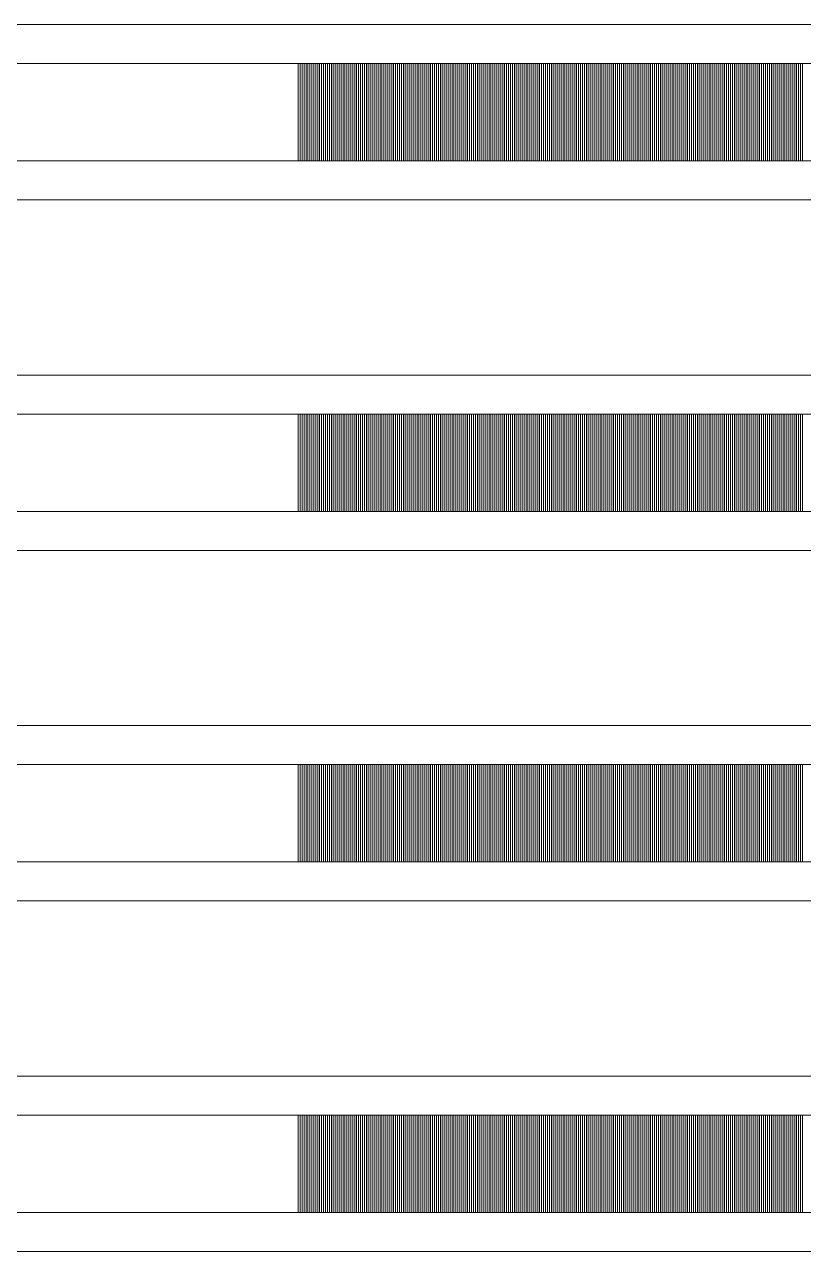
# Model space of a CAD drawing. Extents: x 1000 to 49000, y 2919 to 77300.
# Drawn here: x 34400 to 34801, y 46380 to 47010 of the extents above; entities that cross this region are included whole.
import ezdxf

# ---------------------------------------------------------------- set-up
doc = ezdxf.new("R2010")
doc.units = 13
doc.layers.add('Outer', color=1, linetype='Continuous', lineweight=0, true_color=0xff0000)

msp = doc.modelspace()

# ---------------------------------------------------------------- linework, layer by layer
at = {"layer": 'Outer'}
for points in [[(35170, 46990), (33660, 46990), (33660, 47010), (35170, 47010), (35170, 46990)], [(34542, 46990), (34541, 46990), (34541, 46940), (34542, 46940), (34542, 46990)], [(34544, 46990), (34543, 46990), (34543, 46940), (34544, 46940), (34544, 46990)], [(34546, 46990), (34545, 46990), (34545, 46940), (34546, 46940), (34546, 46990)], [(34548, 46990), (34547, 46990), (34547, 46940), (34548, 46940), (34548, 46990)], [(34550, 46990), (34549, 46990), (34549, 46940), (34550, 46940), (34550, 46990)], [(34552, 46990), (34551, 46990), (34551, 46940), (34552, 46940), (34552, 46990)], [(34554, 46990), (34553, 46990), (34553, 46940), (34554, 46940), (34554, 46990)], [(34556, 46990), (34555, 46990), (34555, 46940), (34556, 46940), (34556, 46990)], [(34558, 46990), (34557, 46990), (34557, 46940), (34558, 46940), (34558, 46990)], [(34560, 46990), (34559, 46990), (34559, 46940), (34560, 46940), (34560, 46990)], [(34562, 46990), (34561, 46990), (34561, 46940), (34562, 46940), (34562, 46990)], [(34564, 46990), (34563, 46990), (34563, 46940), (34564, 46940), (34564, 46990)], [(34566, 46990), (34565, 46990), (34565, 46940), (34566, 46940), (34566, 46990)], [(34568, 46990), (34567, 46990), (34567, 46940), (34568, 46940), (34568, 46990)], [(34570, 46990), (34569, 46990), (34569, 46940), (34570, 46940), (34570, 46990)], [(34572, 46990), (34571, 46990), (34571, 46940), (34572, 46940), (34572, 46990)], [(34574, 46990), (34573, 46990), (34573, 46940), (34574, 46940), (34574, 46990)], [(34576, 46990), (34575, 46990), (34575, 46940), (34576, 46940), (34576, 46990)], [(34578, 46990), (34577, 46990), (34577, 46940), (34578, 46940), (34578, 46990)], [(34580, 46990), (34579, 46990), (34579, 46940), (34580, 46940), (34580, 46990)], [(34582, 46990), (34581, 46990), (34581, 46940), (34582, 46940), (34582, 46990)], [(34584, 46990), (34583, 46990), (34583, 46940), (34584, 46940), (34584, 46990)], [(34586, 46990), (34585, 46990), (34585, 46940), (34586, 46940), (34586, 46990)], [(34588, 46990), (34587, 46990), (34587, 46940), (34588, 46940), (34588, 46990)], [(34590, 46990), (34589, 46990), (34589, 46940), (34590, 46940), (34590, 46990)], [(34592, 46990), (34591, 46990), (34591, 46940), (34592, 46940), (34592, 46990)], [(34594, 46990), (34593, 46990), (34593, 46940), (34594, 46940), (34594, 46990)], [(34596, 46990), (34595, 46990), (34595, 46940), (34596, 46940), (34596, 46990)], [(34598, 46990), (34597, 46990), (34597, 46940), (34598, 46940), (34598, 46990)], [(34600, 46990), (34599, 46990), (34599, 46940), (34600, 46940), (34600, 46990)], [(34602, 46990), (34601, 46990), (34601, 46940), (34602, 46940), (34602, 46990)], [(34604, 46990), (34603, 46990), (34603, 46940), (34604, 46940), (34604, 46990)], [(34606, 46990), (34605, 46990), (34605, 46940), (34606, 46940), (34606, 46990)], [(34608, 46990), (34607, 46990), (34607, 46940), (34608, 46940), (34608, 46990)], [(34610, 46990), (34609, 46990), (34609, 46940), (34610, 46940), (34610, 46990)], [(34612, 46990), (34611, 46990), (34611, 46940), (34612, 46940), (34612, 46990)], [(34614, 46990), (34613, 46990), (34613, 46940), (34614, 46940), (34614, 46990)], [(34616, 46990), (34615, 46990), (34615, 46940), (34616, 46940), (34616, 46990)], [(34618, 46990), (34617, 46990), (34617, 46940), (34618, 46940), (34618, 46990)], [(34620, 46990), (34619, 46990), (34619, 46940), (34620, 46940), (34620, 46990)], [(34622, 46990), (34621, 46990), (34621, 46940), (34622, 46940), (34622, 46990)], [(34624, 46990), (34623, 46990), (34623, 46940), (34624, 46940), (34624, 46990)], [(34626, 46990), (34625, 46990), (34625, 46940), (34626, 46940), (34626, 46990)], [(34628, 46990), (34627, 46990), (34627, 46940), (34628, 46940), (34628, 46990)], [(34630, 46990), (34629, 46990), (34629, 46940), (34630, 46940), (34630, 46990)], [(34632, 46990), (34631, 46990), (34631, 46940), (34632, 46940), (34632, 46990)], [(34634, 46990), (34633, 46990), (34633, 46940), (34634, 46940), (34634, 46990)], [(34636, 46990), (34635, 46990), (34635, 46940), (34636, 46940), (34636, 46990)], [(34638, 46990), (34637, 46990), (34637, 46940), (34638, 46940), (34638, 46990)], [(34640, 46990), (34639, 46990), (34639, 46940), (34640, 46940), (34640, 46990)], [(34642, 46990), (34641, 46990), (34641, 46940), (34642, 46940), (34642, 46990)], [(34644, 46990), (34643, 46990), (34643, 46940), (34644, 46940), (34644, 46990)], [(34646, 46990), (34645, 46990), (34645, 46940), (34646, 46940), (34646, 46990)], [(34648, 46990), (34647, 46990), (34647, 46940), (34648, 46940), (34648, 46990)], [(34650, 46990), (34649, 46990), (34649, 46940), (34650, 46940), (34650, 46990)], [(34652, 46990), (34651, 46990), (34651, 46940), (34652, 46940), (34652, 46990)], [(34654, 46990), (34653, 46990), (34653, 46940), (34654, 46940), (34654, 46990)], [(34656, 46990), (34655, 46990), (34655, 46940), (34656, 46940), (34656, 46990)], [(34658, 46990), (34657, 46990), (34657, 46940), (34658, 46940), (34658, 46990)], [(34660, 46990), (34659, 46990), (34659, 46940), (34660, 46940), (34660, 46990)], [(34662, 46990), (34661, 46990), (34661, 46940), (34662, 46940), (34662, 46990)], [(34664, 46990), (34663, 46990), (34663, 46940), (34664, 46940), (34664, 46990)], [(34666, 46990), (34665, 46990), (34665, 46940), (34666, 46940), (34666, 46990)], [(34668, 46990), (34667, 46990), (34667, 46940), (34668, 46940), (34668, 46990)], [(34670, 46990), (34669, 46990), (34669, 46940), (34670, 46940), (34670, 46990)], [(34672, 46990), (34671, 46990), (34671, 46940), (34672, 46940), (34672, 46990)], [(34674, 46990), (34673, 46990), (34673, 46940), (34674, 46940), (34674, 46990)], [(34676, 46990), (34675, 46990), (34675, 46940), (34676, 46940), (34676, 46990)], [(34678, 46990), (34677, 46990), (34677, 46940), (34678, 46940), (34678, 46990)], [(34680, 46990), (34679, 46990), (34679, 46940), (34680, 46940), (34680, 46990)], [(34682, 46990), (34681, 46990), (34681, 46940), (34682, 46940), (34682, 46990)], [(34684, 46990), (34683, 46990), (34683, 46940), (34684, 46940), (34684, 46990)], [(34686, 46990), (34685, 46990), (34685, 46940), (34686, 46940), (34686, 46990)], [(34688, 46990), (34687, 46990), (34687, 46940), (34688, 46940), (34688, 46990)], [(34690, 46990), (34689, 46990), (34689, 46940), (34690, 46940), (34690, 46990)], [(34692, 46990), (34691, 46990), (34691, 46940), (34692, 46940), (34692, 46990)], [(34694, 46990), (34693, 46990), (34693, 46940), (34694, 46940), (34694, 46990)], [(34696, 46990), (34695, 46990), (34695, 46940), (34696, 46940), (34696, 46990)], [(34698, 46990), (34697, 46990), (34697, 46940), (34698, 46940), (34698, 46990)], [(34700, 46990), (34699, 46990), (34699, 46940), (34700, 46940), (34700, 46990)], [(34702, 46990), (34701, 46990), (34701, 46940), (34702, 46940), (34702, 46990)], [(34704, 46990), (34703, 46990), (34703, 46940), (34704, 46940), (34704, 46990)], [(34706, 46990), (34705, 46990), (34705, 46940), (34706, 46940), (34706, 46990)], [(34708, 46990), (34707, 46990), (34707, 46940), (34708, 46940), (34708, 46990)], [(34710, 46990), (34709, 46990), (34709, 46940), (34710, 46940), (34710, 46990)], [(34712, 46990), (34711, 46990), (34711, 46940), (34712, 46940), (34712, 46990)], [(34714, 46990), (34713, 46990), (34713, 46940), (34714, 46940), (34714, 46990)], [(34716, 46990), (34715, 46990), (34715, 46940), (34716, 46940), (34716, 46990)], [(34718, 46990), (34717, 46990), (34717, 46940), (34718, 46940), (34718, 46990)], [(34720, 46990), (34719, 46990), (34719, 46940), (34720, 46940), (34720, 46990)], [(34722, 46990), (34721, 46990), (34721, 46940), (34722, 46940), (34722, 46990)], [(34724, 46990), (34723, 46990), (34723, 46940), (34724, 46940), (34724, 46990)], [(34726, 46990), (34725, 46990), (34725, 46940), (34726, 46940), (34726, 46990)], [(34728, 46990), (34727, 46990), (34727, 46940), (34728, 46940), (34728, 46990)], [(34730, 46990), (34729, 46990), (34729, 46940), (34730, 46940), (34730, 46990)], [(34732, 46990), (34731, 46990), (34731, 46940), (34732, 46940), (34732, 46990)], [(34734, 46990), (34733, 46990), (34733, 46940), (34734, 46940), (34734, 46990)], [(34736, 46990), (34735, 46990), (34735, 46940), (34736, 46940), (34736, 46990)], [(34738, 46990), (34737, 46990), (34737, 46940), (34738, 46940), (34738, 46990)], [(34740, 46990), (34739, 46990), (34739, 46940), (34740, 46940), (34740, 46990)], [(34742, 46990), (34741, 46990), (34741, 46940), (34742, 46940), (34742, 46990)], [(34744, 46990), (34743, 46990), (34743, 46940), (34744, 46940), (34744, 46990)], [(34746, 46990), (34745, 46990), (34745, 46940), (34746, 46940), (34746, 46990)], [(34748, 46990), (34747, 46990), (34747, 46940), (34748, 46940), (34748, 46990)], [(34750, 46990), (34749, 46990), (34749, 46940), (34750, 46940), (34750, 46990)], [(34752, 46990), (34751, 46990), (34751, 46940), (34752, 46940), (34752, 46990)], [(34754, 46990), (34753, 46990), (34753, 46940), (34754, 46940), (34754, 46990)], [(34756, 46990), (34755, 46990), (34755, 46940), (34756, 46940), (34756, 46990)], [(34758, 46990), (34757, 46990), (34757, 46940), (34758, 46940), (34758, 46990)], [(34760, 46990), (34759, 46990), (34759, 46940), (34760, 46940), (34760, 46990)], [(34762, 46990), (34761, 46990), (34761, 46940), (34762, 46940), (34762, 46990)], [(34764, 46990), (34763, 46990), (34763, 46940), (34764, 46940), (34764, 46990)], [(34766, 46990), (34765, 46990), (34765, 46940), (34766, 46940), (34766, 46990)], [(34768, 46990), (34767, 46990), (34767, 46940), (34768, 46940), (34768, 46990)], [(34770, 46990), (34769, 46990), (34769, 46940), (34770, 46940), (34770, 46990)], [(34772, 46990), (34771, 46990), (34771, 46940), (34772, 46940), (34772, 46990)], [(34774, 46990), (34773, 46990), (34773, 46940), (34774, 46940), (34774, 46990)], [(34776, 46990), (34775, 46990), (34775, 46940), (34776, 46940), (34776, 46990)], [(34778, 46990), (34777, 46990), (34777, 46940), (34778, 46940), (34778, 46990)], [(34780, 46990), (34779, 46990), (34779, 46940), (34780, 46940), (34780, 46990)], [(34782, 46990), (34781, 46990), (34781, 46940), (34782, 46940), (34782, 46990)], [(34784, 46990), (34783, 46990), (34783, 46940), (34784, 46940), (34784, 46990)], [(34786, 46990), (34785, 46990), (34785, 46940), (34786, 46940), (34786, 46990)], [(34788, 46990), (34787, 46990), (34787, 46940), (34788, 46940), (34788, 46990)], [(34790, 46990), (34789, 46990), (34789, 46940), (34790, 46940), (34790, 46990)], [(34792, 46990), (34791, 46990), (34791, 46940), (34792, 46940), (34792, 46990)], [(34794, 46990), (34793, 46990), (34793, 46940), (34794, 46940), (34794, 46990)], [(34796, 46990), (34795, 46990), (34795, 46940), (34796, 46940), (34796, 46990)], [(34798, 46990), (34797, 46990), (34797, 46940), (34798, 46940), (34798, 46990)], [(34800, 46990), (34799, 46990), (34799, 46940), (34800, 46940), (34800, 46990)], [(35170, 46920), (33660, 46920), (33660, 46940), (35170, 46940), (35170, 46920)], [(35170, 46810), (33660, 46810), (33660, 46830), (35170, 46830), (35170, 46810)], [(34542, 46810), (34541, 46810), (34541, 46760), (34542, 46760), (34542, 46810)], [(34544, 46810), (34543, 46810), (34543, 46760), (34544, 46760), (34544, 46810)], [(34546, 46810), (34545, 46810), (34545, 46760), (34546, 46760), (34546, 46810)], [(34548, 46810), (34547, 46810), (34547, 46760), (34548, 46760), (34548, 46810)], [(34550, 46810), (34549, 46810), (34549, 46760), (34550, 46760), (34550, 46810)], [(34552, 46810), (34551, 46810), (34551, 46760), (34552, 46760), (34552, 46810)], [(34554, 46810), (34553, 46810), (34553, 46760), (34554, 46760), (34554, 46810)], [(34556, 46810), (34555, 46810), (34555, 46760), (34556, 46760), (34556, 46810)], [(34558, 46810), (34557, 46810), (34557, 46760), (34558, 46760), (34558, 46810)], [(34560, 46810), (34559, 46810), (34559, 46760), (34560, 46760), (34560, 46810)], [(34562, 46810), (34561, 46810), (34561, 46760), (34562, 46760), (34562, 46810)], [(34564, 46810), (34563, 46810), (34563, 46760), (34564, 46760), (34564, 46810)], [(34566, 46810), (34565, 46810), (34565, 46760), (34566, 46760), (34566, 46810)], [(34568, 46810), (34567, 46810), (34567, 46760), (34568, 46760), (34568, 46810)], [(34570, 46810), (34569, 46810), (34569, 46760), (34570, 46760), (34570, 46810)], [(34572, 46810), (34571, 46810), (34571, 46760), (34572, 46760), (34572, 46810)], [(34574, 46810), (34573, 46810), (34573, 46760), (34574, 46760), (34574, 46810)], [(34576, 46810), (34575, 46810), (34575, 46760), (34576, 46760), (34576, 46810)], [(34578, 46810), (34577, 46810), (34577, 46760), (34578, 46760), (34578, 46810)], [(34580, 46810), (34579, 46810), (34579, 46760), (34580, 46760), (34580, 46810)], [(34582, 46810), (34581, 46810), (34581, 46760), (34582, 46760), (34582, 46810)], [(34584, 46810), (34583, 46810), (34583, 46760), (34584, 46760), (34584, 46810)], [(34586, 46810), (34585, 46810), (34585, 46760), (34586, 46760), (34586, 46810)], [(34588, 46810), (34587, 46810), (34587, 46760), (34588, 46760), (34588, 46810)], [(34590, 46810), (34589, 46810), (34589, 46760), (34590, 46760), (34590, 46810)], [(34592, 46810), (34591, 46810), (34591, 46760), (34592, 46760), (34592, 46810)], [(34594, 46810), (34593, 46810), (34593, 46760), (34594, 46760), (34594, 46810)], [(34596, 46810), (34595, 46810), (34595, 46760), (34596, 46760), (34596, 46810)], [(34598, 46810), (34597, 46810), (34597, 46760), (34598, 46760), (34598, 46810)], [(34600, 46810), (34599, 46810), (34599, 46760), (34600, 46760), (34600, 46810)], [(34602, 46810), (34601, 46810), (34601, 46760), (34602, 46760), (34602, 46810)], [(34604, 46810), (34603, 46810), (34603, 46760), (34604, 46760), (34604, 46810)], [(34606, 46810), (34605, 46810), (34605, 46760), (34606, 46760), (34606, 46810)], [(34608, 46810), (34607, 46810), (34607, 46760), (34608, 46760), (34608, 46810)], [(34610, 46810), (34609, 46810), (34609, 46760), (34610, 46760), (34610, 46810)], [(34612, 46810), (34611, 46810), (34611, 46760), (34612, 46760), (34612, 46810)], [(34614, 46810), (34613, 46810), (34613, 46760), (34614, 46760), (34614, 46810)], [(34616, 46810), (34615, 46810), (34615, 46760), (34616, 46760), (34616, 46810)], [(34618, 46810), (34617, 46810), (34617, 46760), (34618, 46760), (34618, 46810)], [(34620, 46810), (34619, 46810), (34619, 46760), (34620, 46760), (34620, 46810)], [(34622, 46810), (34621, 46810), (34621, 46760), (34622, 46760), (34622, 46810)], [(34624, 46810), (34623, 46810), (34623, 46760), (34624, 46760), (34624, 46810)], [(34626, 46810), (34625, 46810), (34625, 46760), (34626, 46760), (34626, 46810)], [(34628, 46810), (34627, 46810), (34627, 46760), (34628, 46760), (34628, 46810)], [(34630, 46810), (34629, 46810), (34629, 46760), (34630, 46760), (34630, 46810)], [(34632, 46810), (34631, 46810), (34631, 46760), (34632, 46760), (34632, 46810)], [(34634, 46810), (34633, 46810), (34633, 46760), (34634, 46760), (34634, 46810)], [(34636, 46810), (34635, 46810), (34635, 46760), (34636, 46760), (34636, 46810)], [(34638, 46810), (34637, 46810), (34637, 46760), (34638, 46760), (34638, 46810)], [(34640, 46810), (34639, 46810), (34639, 46760), (34640, 46760), (34640, 46810)], [(34642, 46810), (34641, 46810), (34641, 46760), (34642, 46760), (34642, 46810)], [(34644, 46810), (34643, 46810), (34643, 46760), (34644, 46760), (34644, 46810)], [(34646, 46810), (34645, 46810), (34645, 46760), (34646, 46760), (34646, 46810)], [(34648, 46810), (34647, 46810), (34647, 46760), (34648, 46760), (34648, 46810)], [(34650, 46810), (34649, 46810), (34649, 46760), (34650, 46760), (34650, 46810)], [(34652, 46810), (34651, 46810), (34651, 46760), (34652, 46760), (34652, 46810)], [(34654, 46810), (34653, 46810), (34653, 46760), (34654, 46760), (34654, 46810)], [(34656, 46810), (34655, 46810), (34655, 46760), (34656, 46760), (34656, 46810)], [(34658, 46810), (34657, 46810), (34657, 46760), (34658, 46760), (34658, 46810)], [(34660, 46810), (34659, 46810), (34659, 46760), (34660, 46760), (34660, 46810)], [(34662, 46810), (34661, 46810), (34661, 46760), (34662, 46760), (34662, 46810)], [(34664, 46810), (34663, 46810), (34663, 46760), (34664, 46760), (34664, 46810)], [(34666, 46810), (34665, 46810), (34665, 46760), (34666, 46760), (34666, 46810)], [(34668, 46810), (34667, 46810), (34667, 46760), (34668, 46760), (34668, 46810)], [(34670, 46810), (34669, 46810), (34669, 46760), (34670, 46760), (34670, 46810)], [(34672, 46810), (34671, 46810), (34671, 46760), (34672, 46760), (34672, 46810)], [(34674, 46810), (34673, 46810), (34673, 46760), (34674, 46760), (34674, 46810)], [(34676, 46810), (34675, 46810), (34675, 46760), (34676, 46760), (34676, 46810)], [(34678, 46810), (34677, 46810), (34677, 46760), (34678, 46760), (34678, 46810)], [(34680, 46810), (34679, 46810), (34679, 46760), (34680, 46760), (34680, 46810)], [(34682, 46810), (34681, 46810), (34681, 46760), (34682, 46760), (34682, 46810)], [(34684, 46810), (34683, 46810), (34683, 46760), (34684, 46760), (34684, 46810)], [(34686, 46810), (34685, 46810), (34685, 46760), (34686, 46760), (34686, 46810)], [(34688, 46810), (34687, 46810), (34687, 46760), (34688, 46760), (34688, 46810)], [(34690, 46810), (34689, 46810), (34689, 46760), (34690, 46760), (34690, 46810)], [(34692, 46810), (34691, 46810), (34691, 46760), (34692, 46760), (34692, 46810)], [(34694, 46810), (34693, 46810), (34693, 46760), (34694, 46760), (34694, 46810)], [(34696, 46810), (34695, 46810), (34695, 46760), (34696, 46760), (34696, 46810)], [(34698, 46810), (34697, 46810), (34697, 46760), (34698, 46760), (34698, 46810)], [(34700, 46810), (34699, 46810), (34699, 46760), (34700, 46760), (34700, 46810)], [(34702, 46810), (34701, 46810), (34701, 46760), (34702, 46760), (34702, 46810)], [(34704, 46810), (34703, 46810), (34703, 46760), (34704, 46760), (34704, 46810)], [(34706, 46810), (34705, 46810), (34705, 46760), (34706, 46760), (34706, 46810)], [(34708, 46810), (34707, 46810), (34707, 46760), (34708, 46760), (34708, 46810)], [(34710, 46810), (34709, 46810), (34709, 46760), (34710, 46760), (34710, 46810)], [(34712, 46810), (34711, 46810), (34711, 46760), (34712, 46760), (34712, 46810)], [(34714, 46810), (34713, 46810), (34713, 46760), (34714, 46760), (34714, 46810)], [(34716, 46810), (34715, 46810), (34715, 46760), (34716, 46760), (34716, 46810)], [(34718, 46810), (34717, 46810), (34717, 46760), (34718, 46760), (34718, 46810)], [(34720, 46810), (34719, 46810), (34719, 46760), (34720, 46760), (34720, 46810)], [(34722, 46810), (34721, 46810), (34721, 46760), (34722, 46760), (34722, 46810)], [(34724, 46810), (34723, 46810), (34723, 46760), (34724, 46760), (34724, 46810)], [(34726, 46810), (34725, 46810), (34725, 46760), (34726, 46760), (34726, 46810)], [(34728, 46810), (34727, 46810), (34727, 46760), (34728, 46760), (34728, 46810)], [(34730, 46810), (34729, 46810), (34729, 46760), (34730, 46760), (34730, 46810)], [(34732, 46810), (34731, 46810), (34731, 46760), (34732, 46760), (34732, 46810)], [(34734, 46810), (34733, 46810), (34733, 46760), (34734, 46760), (34734, 46810)], [(34736, 46810), (34735, 46810), (34735, 46760), (34736, 46760), (34736, 46810)], [(34738, 46810), (34737, 46810), (34737, 46760), (34738, 46760), (34738, 46810)], [(34740, 46810), (34739, 46810), (34739, 46760), (34740, 46760), (34740, 46810)], [(34742, 46810), (34741, 46810), (34741, 46760), (34742, 46760), (34742, 46810)], [(34744, 46810), (34743, 46810), (34743, 46760), (34744, 46760), (34744, 46810)], [(34746, 46810), (34745, 46810), (34745, 46760), (34746, 46760), (34746, 46810)], [(34748, 46810), (34747, 46810), (34747, 46760), (34748, 46760), (34748, 46810)], [(34750, 46810), (34749, 46810), (34749, 46760), (34750, 46760), (34750, 46810)], [(34752, 46810), (34751, 46810), (34751, 46760), (34752, 46760), (34752, 46810)], [(34754, 46810), (34753, 46810), (34753, 46760), (34754, 46760), (34754, 46810)], [(34756, 46810), (34755, 46810), (34755, 46760), (34756, 46760), (34756, 46810)], [(34758, 46810), (34757, 46810), (34757, 46760), (34758, 46760), (34758, 46810)], [(34760, 46810), (34759, 46810), (34759, 46760), (34760, 46760), (34760, 46810)], [(34762, 46810), (34761, 46810), (34761, 46760), (34762, 46760), (34762, 46810)], [(34764, 46810), (34763, 46810), (34763, 46760), (34764, 46760), (34764, 46810)], [(34766, 46810), (34765, 46810), (34765, 46760), (34766, 46760), (34766, 46810)], [(34768, 46810), (34767, 46810), (34767, 46760), (34768, 46760), (34768, 46810)], [(34770, 46810), (34769, 46810), (34769, 46760), (34770, 46760), (34770, 46810)], [(34772, 46810), (34771, 46810), (34771, 46760), (34772, 46760), (34772, 46810)], [(34774, 46810), (34773, 46810), (34773, 46760), (34774, 46760), (34774, 46810)], [(34776, 46810), (34775, 46810), (34775, 46760), (34776, 46760), (34776, 46810)], [(34778, 46810), (34777, 46810), (34777, 46760), (34778, 46760), (34778, 46810)], [(34780, 46810), (34779, 46810), (34779, 46760), (34780, 46760), (34780, 46810)], [(34782, 46810), (34781, 46810), (34781, 46760), (34782, 46760), (34782, 46810)], [(34784, 46810), (34783, 46810), (34783, 46760), (34784, 46760), (34784, 46810)], [(34786, 46810), (34785, 46810), (34785, 46760), (34786, 46760), (34786, 46810)], [(34788, 46810), (34787, 46810), (34787, 46760), (34788, 46760), (34788, 46810)], [(34790, 46810), (34789, 46810), (34789, 46760), (34790, 46760), (34790, 46810)], [(34792, 46810), (34791, 46810), (34791, 46760), (34792, 46760), (34792, 46810)], [(34794, 46810), (34793, 46810), (34793, 46760), (34794, 46760), (34794, 46810)], [(34796, 46810), (34795, 46810), (34795, 46760), (34796, 46760), (34796, 46810)], [(34798, 46810), (34797, 46810), (34797, 46760), (34798, 46760), (34798, 46810)], [(34800, 46810), (34799, 46810), (34799, 46760), (34800, 46760), (34800, 46810)], [(35170, 46740), (33660, 46740), (33660, 46760), (35170, 46760), (35170, 46740)], [(35170, 46630), (33660, 46630), (33660, 46650), (35170, 46650), (35170, 46630)], [(34542, 46630), (34541, 46630), (34541, 46580), (34542, 46580), (34542, 46630)], [(34544, 46630), (34543, 46630), (34543, 46580), (34544, 46580), (34544, 46630)], [(34546, 46630), (34545, 46630), (34545, 46580), (34546, 46580), (34546, 46630)], [(34548, 46630), (34547, 46630), (34547, 46580), (34548, 46580), (34548, 46630)], [(34550, 46630), (34549, 46630), (34549, 46580), (34550, 46580), (34550, 46630)], [(34552, 46630), (34551, 46630), (34551, 46580), (34552, 46580), (34552, 46630)], [(34554, 46630), (34553, 46630), (34553, 46580), (34554, 46580), (34554, 46630)], [(34556, 46630), (34555, 46630), (34555, 46580), (34556, 46580), (34556, 46630)], [(34558, 46630), (34557, 46630), (34557, 46580), (34558, 46580), (34558, 46630)], [(34560, 46630), (34559, 46630), (34559, 46580), (34560, 46580), (34560, 46630)], [(34562, 46630), (34561, 46630), (34561, 46580), (34562, 46580), (34562, 46630)], [(34564, 46630), (34563, 46630), (34563, 46580), (34564, 46580), (34564, 46630)], [(34566, 46630), (34565, 46630), (34565, 46580), (34566, 46580), (34566, 46630)], [(34568, 46630), (34567, 46630), (34567, 46580), (34568, 46580), (34568, 46630)], [(34570, 46630), (34569, 46630), (34569, 46580), (34570, 46580), (34570, 46630)], [(34572, 46630), (34571, 46630), (34571, 46580), (34572, 46580), (34572, 46630)], [(34574, 46630), (34573, 46630), (34573, 46580), (34574, 46580), (34574, 46630)], [(34576, 46630), (34575, 46630), (34575, 46580), (34576, 46580), (34576, 46630)], [(34578, 46630), (34577, 46630), (34577, 46580), (34578, 46580), (34578, 46630)], [(34580, 46630), (34579, 46630), (34579, 46580), (34580, 46580), (34580, 46630)], [(34582, 46630), (34581, 46630), (34581, 46580), (34582, 46580), (34582, 46630)], [(34584, 46630), (34583, 46630), (34583, 46580), (34584, 46580), (34584, 46630)], [(34586, 46630), (34585, 46630), (34585, 46580), (34586, 46580), (34586, 46630)], [(34588, 46630), (34587, 46630), (34587, 46580), (34588, 46580), (34588, 46630)], [(34590, 46630), (34589, 46630), (34589, 46580), (34590, 46580), (34590, 46630)], [(34592, 46630), (34591, 46630), (34591, 46580), (34592, 46580), (34592, 46630)], [(34594, 46630), (34593, 46630), (34593, 46580), (34594, 46580), (34594, 46630)], [(34596, 46630), (34595, 46630), (34595, 46580), (34596, 46580), (34596, 46630)], [(34598, 46630), (34597, 46630), (34597, 46580), (34598, 46580), (34598, 46630)], [(34600, 46630), (34599, 46630), (34599, 46580), (34600, 46580), (34600, 46630)], [(34602, 46630), (34601, 46630), (34601, 46580), (34602, 46580), (34602, 46630)], [(34604, 46630), (34603, 46630), (34603, 46580), (34604, 46580), (34604, 46630)], [(34606, 46630), (34605, 46630), (34605, 46580), (34606, 46580), (34606, 46630)], [(34608, 46630), (34607, 46630), (34607, 46580), (34608, 46580), (34608, 46630)], [(34610, 46630), (34609, 46630), (34609, 46580), (34610, 46580), (34610, 46630)], [(34612, 46630), (34611, 46630), (34611, 46580), (34612, 46580), (34612, 46630)], [(34614, 46630), (34613, 46630), (34613, 46580), (34614, 46580), (34614, 46630)], [(34616, 46630), (34615, 46630), (34615, 46580), (34616, 46580), (34616, 46630)], [(34618, 46630), (34617, 46630), (34617, 46580), (34618, 46580), (34618, 46630)], [(34620, 46630), (34619, 46630), (34619, 46580), (34620, 46580), (34620, 46630)], [(34622, 46630), (34621, 46630), (34621, 46580), (34622, 46580), (34622, 46630)], [(34624, 46630), (34623, 46630), (34623, 46580), (34624, 46580), (34624, 46630)], [(34626, 46630), (34625, 46630), (34625, 46580), (34626, 46580), (34626, 46630)], [(34628, 46630), (34627, 46630), (34627, 46580), (34628, 46580), (34628, 46630)], [(34630, 46630), (34629, 46630), (34629, 46580), (34630, 46580), (34630, 46630)], [(34632, 46630), (34631, 46630), (34631, 46580), (34632, 46580), (34632, 46630)], [(34634, 46630), (34633, 46630), (34633, 46580), (34634, 46580), (34634, 46630)], [(34636, 46630), (34635, 46630), (34635, 46580), (34636, 46580), (34636, 46630)], [(34638, 46630), (34637, 46630), (34637, 46580), (34638, 46580), (34638, 46630)], [(34640, 46630), (34639, 46630), (34639, 46580), (34640, 46580), (34640, 46630)], [(34642, 46630), (34641, 46630), (34641, 46580), (34642, 46580), (34642, 46630)], [(34644, 46630), (34643, 46630), (34643, 46580), (34644, 46580), (34644, 46630)], [(34646, 46630), (34645, 46630), (34645, 46580), (34646, 46580), (34646, 46630)], [(34648, 46630), (34647, 46630), (34647, 46580), (34648, 46580), (34648, 46630)], [(34650, 46630), (34649, 46630), (34649, 46580), (34650, 46580), (34650, 46630)], [(34652, 46630), (34651, 46630), (34651, 46580), (34652, 46580), (34652, 46630)], [(34654, 46630), (34653, 46630), (34653, 46580), (34654, 46580), (34654, 46630)], [(34656, 46630), (34655, 46630), (34655, 46580), (34656, 46580), (34656, 46630)], [(34658, 46630), (34657, 46630), (34657, 46580), (34658, 46580), (34658, 46630)], [(34660, 46630), (34659, 46630), (34659, 46580), (34660, 46580), (34660, 46630)], [(34662, 46630), (34661, 46630), (34661, 46580), (34662, 46580), (34662, 46630)], [(34664, 46630), (34663, 46630), (34663, 46580), (34664, 46580), (34664, 46630)], [(34666, 46630), (34665, 46630), (34665, 46580), (34666, 46580), (34666, 46630)], [(34668, 46630), (34667, 46630), (34667, 46580), (34668, 46580), (34668, 46630)], [(34670, 46630), (34669, 46630), (34669, 46580), (34670, 46580), (34670, 46630)], [(34672, 46630), (34671, 46630), (34671, 46580), (34672, 46580), (34672, 46630)], [(34674, 46630), (34673, 46630), (34673, 46580), (34674, 46580), (34674, 46630)], [(34676, 46630), (34675, 46630), (34675, 46580), (34676, 46580), (34676, 46630)], [(34678, 46630), (34677, 46630), (34677, 46580), (34678, 46580), (34678, 46630)], [(34680, 46630), (34679, 46630), (34679, 46580), (34680, 46580), (34680, 46630)], [(34682, 46630), (34681, 46630), (34681, 46580), (34682, 46580), (34682, 46630)], [(34684, 46630), (34683, 46630), (34683, 46580), (34684, 46580), (34684, 46630)], [(34686, 46630), (34685, 46630), (34685, 46580), (34686, 46580), (34686, 46630)], [(34688, 46630), (34687, 46630), (34687, 46580), (34688, 46580), (34688, 46630)], [(34690, 46630), (34689, 46630), (34689, 46580), (34690, 46580), (34690, 46630)], [(34692, 46630), (34691, 46630), (34691, 46580), (34692, 46580), (34692, 46630)], [(34694, 46630), (34693, 46630), (34693, 46580), (34694, 46580), (34694, 46630)], [(34696, 46630), (34695, 46630), (34695, 46580), (34696, 46580), (34696, 46630)], [(34698, 46630), (34697, 46630), (34697, 46580), (34698, 46580), (34698, 46630)], [(34700, 46630), (34699, 46630), (34699, 46580), (34700, 46580), (34700, 46630)], [(34702, 46630), (34701, 46630), (34701, 46580), (34702, 46580), (34702, 46630)], [(34704, 46630), (34703, 46630), (34703, 46580), (34704, 46580), (34704, 46630)], [(34706, 46630), (34705, 46630), (34705, 46580), (34706, 46580), (34706, 46630)], [(34708, 46630), (34707, 46630), (34707, 46580), (34708, 46580), (34708, 46630)], [(34710, 46630), (34709, 46630), (34709, 46580), (34710, 46580), (34710, 46630)], [(34712, 46630), (34711, 46630), (34711, 46580), (34712, 46580), (34712, 46630)], [(34714, 46630), (34713, 46630), (34713, 46580), (34714, 46580), (34714, 46630)], [(34716, 46630), (34715, 46630), (34715, 46580), (34716, 46580), (34716, 46630)], [(34718, 46630), (34717, 46630), (34717, 46580), (34718, 46580), (34718, 46630)], [(34720, 46630), (34719, 46630), (34719, 46580), (34720, 46580), (34720, 46630)], [(34722, 46630), (34721, 46630), (34721, 46580), (34722, 46580), (34722, 46630)], [(34724, 46630), (34723, 46630), (34723, 46580), (34724, 46580), (34724, 46630)], [(34726, 46630), (34725, 46630), (34725, 46580), (34726, 46580), (34726, 46630)], [(34728, 46630), (34727, 46630), (34727, 46580), (34728, 46580), (34728, 46630)], [(34730, 46630), (34729, 46630), (34729, 46580), (34730, 46580), (34730, 46630)], [(34732, 46630), (34731, 46630), (34731, 46580), (34732, 46580), (34732, 46630)], [(34734, 46630), (34733, 46630), (34733, 46580), (34734, 46580), (34734, 46630)], [(34736, 46630), (34735, 46630), (34735, 46580), (34736, 46580), (34736, 46630)], [(34738, 46630), (34737, 46630), (34737, 46580), (34738, 46580), (34738, 46630)], [(34740, 46630), (34739, 46630), (34739, 46580), (34740, 46580), (34740, 46630)], [(34742, 46630), (34741, 46630), (34741, 46580), (34742, 46580), (34742, 46630)], [(34744, 46630), (34743, 46630), (34743, 46580), (34744, 46580), (34744, 46630)], [(34746, 46630), (34745, 46630), (34745, 46580), (34746, 46580), (34746, 46630)], [(34748, 46630), (34747, 46630), (34747, 46580), (34748, 46580), (34748, 46630)], [(34750, 46630), (34749, 46630), (34749, 46580), (34750, 46580), (34750, 46630)], [(34752, 46630), (34751, 46630), (34751, 46580), (34752, 46580), (34752, 46630)], [(34754, 46630), (34753, 46630), (34753, 46580), (34754, 46580), (34754, 46630)], [(34756, 46630), (34755, 46630), (34755, 46580), (34756, 46580), (34756, 46630)], [(34758, 46630), (34757, 46630), (34757, 46580), (34758, 46580), (34758, 46630)], [(34760, 46630), (34759, 46630), (34759, 46580), (34760, 46580), (34760, 46630)], [(34762, 46630), (34761, 46630), (34761, 46580), (34762, 46580), (34762, 46630)], [(34764, 46630), (34763, 46630), (34763, 46580), (34764, 46580), (34764, 46630)], [(34766, 46630), (34765, 46630), (34765, 46580), (34766, 46580), (34766, 46630)], [(34768, 46630), (34767, 46630), (34767, 46580), (34768, 46580), (34768, 46630)], [(34770, 46630), (34769, 46630), (34769, 46580), (34770, 46580), (34770, 46630)], [(34772, 46630), (34771, 46630), (34771, 46580), (34772, 46580), (34772, 46630)], [(34774, 46630), (34773, 46630), (34773, 46580), (34774, 46580), (34774, 46630)], [(34776, 46630), (34775, 46630), (34775, 46580), (34776, 46580), (34776, 46630)], [(34778, 46630), (34777, 46630), (34777, 46580), (34778, 46580), (34778, 46630)], [(34780, 46630), (34779, 46630), (34779, 46580), (34780, 46580), (34780, 46630)], [(34782, 46630), (34781, 46630), (34781, 46580), (34782, 46580), (34782, 46630)], [(34784, 46630), (34783, 46630), (34783, 46580), (34784, 46580), (34784, 46630)], [(34786, 46630), (34785, 46630), (34785, 46580), (34786, 46580), (34786, 46630)], [(34788, 46630), (34787, 46630), (34787, 46580), (34788, 46580), (34788, 46630)], [(34790, 46630), (34789, 46630), (34789, 46580), (34790, 46580), (34790, 46630)], [(34792, 46630), (34791, 46630), (34791, 46580), (34792, 46580), (34792, 46630)], [(34794, 46630), (34793, 46630), (34793, 46580), (34794, 46580), (34794, 46630)], [(34796, 46630), (34795, 46630), (34795, 46580), (34796, 46580), (34796, 46630)], [(34798, 46630), (34797, 46630), (34797, 46580), (34798, 46580), (34798, 46630)], [(34800, 46630), (34799, 46630), (34799, 46580), (34800, 46580), (34800, 46630)], [(35170, 46560), (33660, 46560), (33660, 46580), (35170, 46580), (35170, 46560)], [(35170, 46450), (33660, 46450), (33660, 46470), (35170, 46470), (35170, 46450)], [(34542, 46450), (34541, 46450), (34541, 46400), (34542, 46400), (34542, 46450)], [(34544, 46450), (34543, 46450), (34543, 46400), (34544, 46400), (34544, 46450)], [(34546, 46450), (34545, 46450), (34545, 46400), (34546, 46400), (34546, 46450)], [(34548, 46450), (34547, 46450), (34547, 46400), (34548, 46400), (34548, 46450)], [(34550, 46450), (34549, 46450), (34549, 46400), (34550, 46400), (34550, 46450)], [(34552, 46450), (34551, 46450), (34551, 46400), (34552, 46400), (34552, 46450)], [(34554, 46450), (34553, 46450), (34553, 46400), (34554, 46400), (34554, 46450)], [(34556, 46450), (34555, 46450), (34555, 46400), (34556, 46400), (34556, 46450)], [(34558, 46450), (34557, 46450), (34557, 46400), (34558, 46400), (34558, 46450)], [(34560, 46450), (34559, 46450), (34559, 46400), (34560, 46400), (34560, 46450)], [(34562, 46450), (34561, 46450), (34561, 46400), (34562, 46400), (34562, 46450)], [(34564, 46450), (34563, 46450), (34563, 46400), (34564, 46400), (34564, 46450)], [(34566, 46450), (34565, 46450), (34565, 46400), (34566, 46400), (34566, 46450)], [(34568, 46450), (34567, 46450), (34567, 46400), (34568, 46400), (34568, 46450)], [(34570, 46450), (34569, 46450), (34569, 46400), (34570, 46400), (34570, 46450)], [(34572, 46450), (34571, 46450), (34571, 46400), (34572, 46400), (34572, 46450)], [(34574, 46450), (34573, 46450), (34573, 46400), (34574, 46400), (34574, 46450)], [(34576, 46450), (34575, 46450), (34575, 46400), (34576, 46400), (34576, 46450)], [(34578, 46450), (34577, 46450), (34577, 46400), (34578, 46400), (34578, 46450)], [(34580, 46450), (34579, 46450), (34579, 46400), (34580, 46400), (34580, 46450)], [(34582, 46450), (34581, 46450), (34581, 46400), (34582, 46400), (34582, 46450)], [(34584, 46450), (34583, 46450), (34583, 46400), (34584, 46400), (34584, 46450)], [(34586, 46450), (34585, 46450), (34585, 46400), (34586, 46400), (34586, 46450)], [(34588, 46450), (34587, 46450), (34587, 46400), (34588, 46400), (34588, 46450)], [(34590, 46450), (34589, 46450), (34589, 46400), (34590, 46400), (34590, 46450)], [(34592, 46450), (34591, 46450), (34591, 46400), (34592, 46400), (34592, 46450)], [(34594, 46450), (34593, 46450), (34593, 46400), (34594, 46400), (34594, 46450)], [(34596, 46450), (34595, 46450), (34595, 46400), (34596, 46400), (34596, 46450)], [(34598, 46450), (34597, 46450), (34597, 46400), (34598, 46400), (34598, 46450)], [(34600, 46450), (34599, 46450), (34599, 46400), (34600, 46400), (34600, 46450)], [(34602, 46450), (34601, 46450), (34601, 46400), (34602, 46400), (34602, 46450)], [(34604, 46450), (34603, 46450), (34603, 46400), (34604, 46400), (34604, 46450)], [(34606, 46450), (34605, 46450), (34605, 46400), (34606, 46400), (34606, 46450)], [(34608, 46450), (34607, 46450), (34607, 46400), (34608, 46400), (34608, 46450)], [(34610, 46450), (34609, 46450), (34609, 46400), (34610, 46400), (34610, 46450)], [(34612, 46450), (34611, 46450), (34611, 46400), (34612, 46400), (34612, 46450)], [(34614, 46450), (34613, 46450), (34613, 46400), (34614, 46400), (34614, 46450)], [(34616, 46450), (34615, 46450), (34615, 46400), (34616, 46400), (34616, 46450)], [(34618, 46450), (34617, 46450), (34617, 46400), (34618, 46400), (34618, 46450)], [(34620, 46450), (34619, 46450), (34619, 46400), (34620, 46400), (34620, 46450)], [(34622, 46450), (34621, 46450), (34621, 46400), (34622, 46400), (34622, 46450)], [(34624, 46450), (34623, 46450), (34623, 46400), (34624, 46400), (34624, 46450)], [(34626, 46450), (34625, 46450), (34625, 46400), (34626, 46400), (34626, 46450)], [(34628, 46450), (34627, 46450), (34627, 46400), (34628, 46400), (34628, 46450)], [(34630, 46450), (34629, 46450), (34629, 46400), (34630, 46400), (34630, 46450)], [(34632, 46450), (34631, 46450), (34631, 46400), (34632, 46400), (34632, 46450)], [(34634, 46450), (34633, 46450), (34633, 46400), (34634, 46400), (34634, 46450)], [(34636, 46450), (34635, 46450), (34635, 46400), (34636, 46400), (34636, 46450)], [(34638, 46450), (34637, 46450), (34637, 46400), (34638, 46400), (34638, 46450)], [(34640, 46450), (34639, 46450), (34639, 46400), (34640, 46400), (34640, 46450)], [(34642, 46450), (34641, 46450), (34641, 46400), (34642, 46400), (34642, 46450)], [(34644, 46450), (34643, 46450), (34643, 46400), (34644, 46400), (34644, 46450)], [(34646, 46450), (34645, 46450), (34645, 46400), (34646, 46400), (34646, 46450)], [(34648, 46450), (34647, 46450), (34647, 46400), (34648, 46400), (34648, 46450)], [(34650, 46450), (34649, 46450), (34649, 46400), (34650, 46400), (34650, 46450)], [(34652, 46450), (34651, 46450), (34651, 46400), (34652, 46400), (34652, 46450)], [(34654, 46450), (34653, 46450), (34653, 46400), (34654, 46400), (34654, 46450)], [(34656, 46450), (34655, 46450), (34655, 46400), (34656, 46400), (34656, 46450)], [(34658, 46450), (34657, 46450), (34657, 46400), (34658, 46400), (34658, 46450)], [(34660, 46450), (34659, 46450), (34659, 46400), (34660, 46400), (34660, 46450)], [(34662, 46450), (34661, 46450), (34661, 46400), (34662, 46400), (34662, 46450)], [(34664, 46450), (34663, 46450), (34663, 46400), (34664, 46400), (34664, 46450)], [(34666, 46450), (34665, 46450), (34665, 46400), (34666, 46400), (34666, 46450)], [(34668, 46450), (34667, 46450), (34667, 46400), (34668, 46400), (34668, 46450)], [(34670, 46450), (34669, 46450), (34669, 46400), (34670, 46400), (34670, 46450)], [(34672, 46450), (34671, 46450), (34671, 46400), (34672, 46400), (34672, 46450)], [(34674, 46450), (34673, 46450), (34673, 46400), (34674, 46400), (34674, 46450)], [(34676, 46450), (34675, 46450), (34675, 46400), (34676, 46400), (34676, 46450)], [(34678, 46450), (34677, 46450), (34677, 46400), (34678, 46400), (34678, 46450)], [(34680, 46450), (34679, 46450), (34679, 46400), (34680, 46400), (34680, 46450)], [(34682, 46450), (34681, 46450), (34681, 46400), (34682, 46400), (34682, 46450)], [(34684, 46450), (34683, 46450), (34683, 46400), (34684, 46400), (34684, 46450)], [(34686, 46450), (34685, 46450), (34685, 46400), (34686, 46400), (34686, 46450)], [(34688, 46450), (34687, 46450), (34687, 46400), (34688, 46400), (34688, 46450)], [(34690, 46450), (34689, 46450), (34689, 46400), (34690, 46400), (34690, 46450)], [(34692, 46450), (34691, 46450), (34691, 46400), (34692, 46400), (34692, 46450)], [(34694, 46450), (34693, 46450), (34693, 46400), (34694, 46400), (34694, 46450)], [(34696, 46450), (34695, 46450), (34695, 46400), (34696, 46400), (34696, 46450)], [(34698, 46450), (34697, 46450), (34697, 46400), (34698, 46400), (34698, 46450)], [(34700, 46450), (34699, 46450), (34699, 46400), (34700, 46400), (34700, 46450)], [(34702, 46450), (34701, 46450), (34701, 46400), (34702, 46400), (34702, 46450)], [(34704, 46450), (34703, 46450), (34703, 46400), (34704, 46400), (34704, 46450)], [(34706, 46450), (34705, 46450), (34705, 46400), (34706, 46400), (34706, 46450)], [(34708, 46450), (34707, 46450), (34707, 46400), (34708, 46400), (34708, 46450)], [(34710, 46450), (34709, 46450), (34709, 46400), (34710, 46400), (34710, 46450)], [(34712, 46450), (34711, 46450), (34711, 46400), (34712, 46400), (34712, 46450)], [(34714, 46450), (34713, 46450), (34713, 46400), (34714, 46400), (34714, 46450)], [(34716, 46450), (34715, 46450), (34715, 46400), (34716, 46400), (34716, 46450)], [(34718, 46450), (34717, 46450), (34717, 46400), (34718, 46400), (34718, 46450)], [(34720, 46450), (34719, 46450), (34719, 46400), (34720, 46400), (34720, 46450)], [(34722, 46450), (34721, 46450), (34721, 46400), (34722, 46400), (34722, 46450)], [(34724, 46450), (34723, 46450), (34723, 46400), (34724, 46400), (34724, 46450)], [(34726, 46450), (34725, 46450), (34725, 46400), (34726, 46400), (34726, 46450)], [(34728, 46450), (34727, 46450), (34727, 46400), (34728, 46400), (34728, 46450)], [(34730, 46450), (34729, 46450), (34729, 46400), (34730, 46400), (34730, 46450)], [(34732, 46450), (34731, 46450), (34731, 46400), (34732, 46400), (34732, 46450)], [(34734, 46450), (34733, 46450), (34733, 46400), (34734, 46400), (34734, 46450)], [(34736, 46450), (34735, 46450), (34735, 46400), (34736, 46400), (34736, 46450)], [(34738, 46450), (34737, 46450), (34737, 46400), (34738, 46400), (34738, 46450)], [(34740, 46450), (34739, 46450), (34739, 46400), (34740, 46400), (34740, 46450)], [(34742, 46450), (34741, 46450), (34741, 46400), (34742, 46400), (34742, 46450)], [(34744, 46450), (34743, 46450), (34743, 46400), (34744, 46400), (34744, 46450)], [(34746, 46450), (34745, 46450), (34745, 46400), (34746, 46400), (34746, 46450)], [(34748, 46450), (34747, 46450), (34747, 46400), (34748, 46400), (34748, 46450)], [(34750, 46450), (34749, 46450), (34749, 46400), (34750, 46400), (34750, 46450)], [(34752, 46450), (34751, 46450), (34751, 46400), (34752, 46400), (34752, 46450)], [(34754, 46450), (34753, 46450), (34753, 46400), (34754, 46400), (34754, 46450)], [(34756, 46450), (34755, 46450), (34755, 46400), (34756, 46400), (34756, 46450)], [(34758, 46450), (34757, 46450), (34757, 46400), (34758, 46400), (34758, 46450)], [(34760, 46450), (34759, 46450), (34759, 46400), (34760, 46400), (34760, 46450)], [(34762, 46450), (34761, 46450), (34761, 46400), (34762, 46400), (34762, 46450)], [(34764, 46450), (34763, 46450), (34763, 46400), (34764, 46400), (34764, 46450)], [(34766, 46450), (34765, 46450), (34765, 46400), (34766, 46400), (34766, 46450)], [(34768, 46450), (34767, 46450), (34767, 46400), (34768, 46400), (34768, 46450)], [(34770, 46450), (34769, 46450), (34769, 46400), (34770, 46400), (34770, 46450)], [(34772, 46450), (34771, 46450), (34771, 46400), (34772, 46400), (34772, 46450)], [(34774, 46450), (34773, 46450), (34773, 46400), (34774, 46400), (34774, 46450)], [(34776, 46450), (34775, 46450), (34775, 46400), (34776, 46400), (34776, 46450)], [(34778, 46450), (34777, 46450), (34777, 46400), (34778, 46400), (34778, 46450)], [(34780, 46450), (34779, 46450), (34779, 46400), (34780, 46400), (34780, 46450)], [(34782, 46450), (34781, 46450), (34781, 46400), (34782, 46400), (34782, 46450)], [(34784, 46450), (34783, 46450), (34783, 46400), (34784, 46400), (34784, 46450)], [(34786, 46450), (34785, 46450), (34785, 46400), (34786, 46400), (34786, 46450)], [(34788, 46450), (34787, 46450), (34787, 46400), (34788, 46400), (34788, 46450)], [(34790, 46450), (34789, 46450), (34789, 46400), (34790, 46400), (34790, 46450)], [(34792, 46450), (34791, 46450), (34791, 46400), (34792, 46400), (34792, 46450)], [(34794, 46450), (34793, 46450), (34793, 46400), (34794, 46400), (34794, 46450)], [(34796, 46450), (34795, 46450), (34795, 46400), (34796, 46400), (34796, 46450)], [(34798, 46450), (34797, 46450), (34797, 46400), (34798, 46400), (34798, 46450)], [(34800, 46450), (34799, 46450), (34799, 46400), (34800, 46400), (34800, 46450)], [(35170, 46380), (33660, 46380), (33660, 46400), (35170, 46400), (35170, 46380)]]:
    msp.add_lwpolyline(points, dxfattribs=at)

doc.saveas('drawing.dxf')
